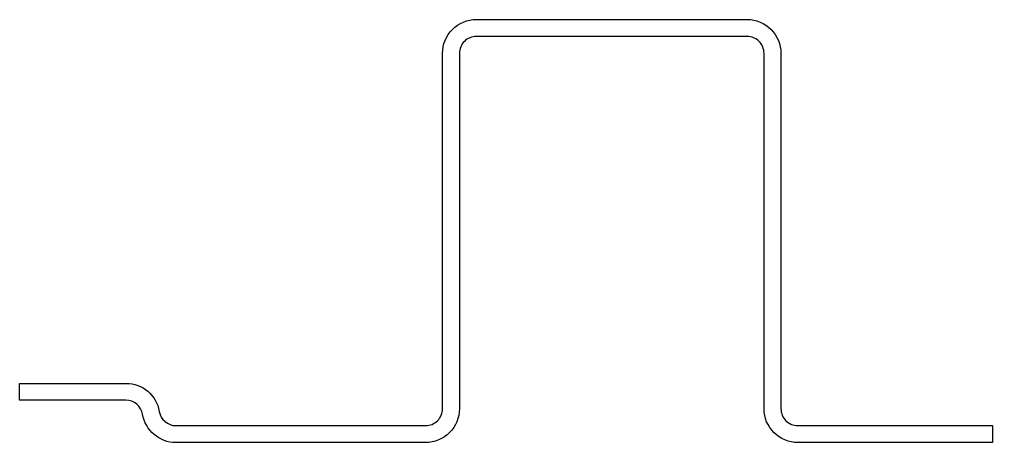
# Model space of a CAD drawing. Extents: x 1099 to 1214, y 32 to 82.
import ezdxf

# ---------------------------------------------------------------- set-up
doc = ezdxf.new("R2010")
doc.units = 0
doc.header["$LTSCALE"] = 15
doc.layers.get('0').update_dxf_attribs({"linetype": 'CONTINUOUS'})

msp = doc.modelspace()

# ---------------------------------------------------------------- linework, layer by layer
at = {"ltscale": 0.2}
msp.add_lwpolyline([(1188.9, 77.92), (1188.9, 35.92, 0.414214), (1190.9, 33.92), (1213.9, 33.92), (1213.9, 31.92), (1190.9, 31.92, -0.414214), (1186.9, 35.92), (1186.9, 77.92, 0.414214), (1184.9, 79.92), (1152.9, 79.92, 0.414214), (1150.9, 77.92), (1150.9, 35.92, -0.414214), (1146.9, 31.92), (1117.4, 31.92, -0.365977), (1113.46, 35.26, 0.365977), (1111.49, 36.92), (1098.9, 36.92), (1098.9, 38.92), (1111.49, 38.92, -0.365977), (1115.43, 35.59, 0.365977), (1117.4, 33.92), (1146.9, 33.92, 0.414214), (1148.9, 35.92), (1148.9, 77.92, -0.414214), (1152.9, 81.92), (1184.9, 81.92, -0.414214)], format="xyb", close=True, dxfattribs=at)

doc.saveas('drawing.dxf')
